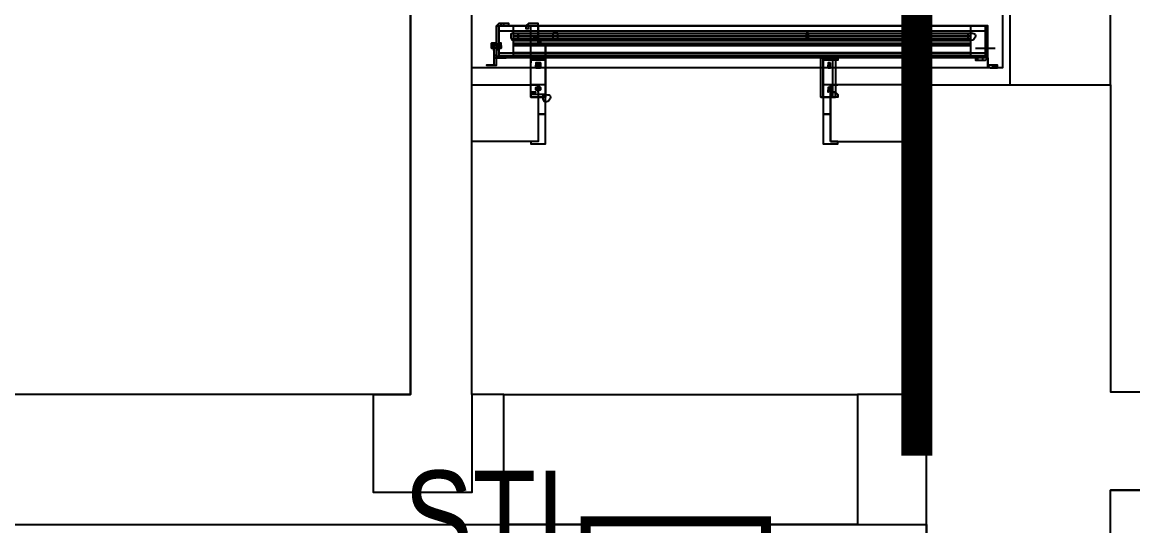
# Model space of a CAD drawing. Header units: inches. Extents: x 8199 to 15931, y 7617 to 15423.
# Drawn here: x 9783.5 to 9927.5, y 8976.3 to 9041.7 of the extents above; entities that cross this region are included whole.
import ezdxf
from ezdxf.enums import TextEntityAlignment as Align

# ---------------------------------------------------------------- set-up
doc = ezdxf.new("R2010")
doc.units = ezdxf.units.IN
doc.header["$LTSCALE"] = 0.25
doc.header["$MEASUREMENT"] = 0
for name, color, linetype in [('BACKGROUND', 8, 'Continuous'), ('PULL STATION', 1, 'Continuous'), ('SPEAKER STROBE', 1, 'Continuous')]:
    doc.layers.add(name, color=color, linetype=linetype)
doc.styles.add('Arial', font='arial.ttf', dxfattribs={"width": 0.8})

# ---------------------------------------------------------------- blocks, each defined once
blk = doc.blocks.new('SIGA-278')
at = {"layer": 'PULL STATION', "const_width": 1.3}
blk.add_lwpolyline([(-11.5, -11.68), (-11.5, 11.7), (11.89, 11.7), (11.89, -11.68)], close=True, dxfattribs=at)
at = {"layer": 'PULL STATION', "style": 'Arial', "width": 0.8}
blk.add_text('S', height=12, dxfattribs=at).set_placement((0, 0), align=Align.MIDDLE)
for tag, p in [('ADDRESS', (20.64, 8.96)), ('ZONE', (20.64, -8.58))]:
    blk.add_attdef(tag, text='', height=12, dxfattribs=at).set_placement(p, align=Align.MIDDLE_LEFT)
blk.add_attdef('SUBSCRIPT', text='', height=12, dxfattribs=at).set_placement((-16.56, -9.02), align=Align.MIDDLE_RIGHT)
blk = doc.blocks.new('GC-S7VM')
at = {"layer": 'SPEAKER STROBE', "const_width": 1.46}
blk.add_lwpolyline([(13.83, 0.21), (7.08, 11.9), (-6.42, 11.9), (-13.17, 0.21), (-6.42, -11.49), (7.08, -11.49)], close=True, dxfattribs=at)
at = {"layer": 'SPEAKER STROBE', "style": 'Arial', "width": 0.8}
blk.add_text('SV', height=12, dxfattribs=at).set_placement((0, 0), align=Align.MIDDLE)
for tag, p in [('C', (-12.95, 11.52)), ('CANDELA', (-12.62, -8.82)), ('1/2W', (-12.62, -29.16))]:
    blk.add_attdef(tag, text='', height=12, dxfattribs=at).set_placement(p, align=Align.MIDDLE_RIGHT)
for tag, p in [('Speaker_Circuit', (16.8, 11.52)), ('Visual_Circuit', (16.8, -8.82))]:
    blk.add_attdef(tag, text='', height=12, dxfattribs=at).set_placement(p, align=Align.MIDDLE_LEFT)

msp = doc.modelspace()

# ---------------------------------------------------------------- linework, layer by layer
at = {"lineweight": 0, "const_width": 4}
msp.add_lwpolyline([(9899.51, 9138.15), (9899.51, 8985.43)], dxfattribs=at)
at = {"layer": 'BACKGROUND'}
for points in [[(9911.59, 9146.63), (9911.59, 9129.74), (9841.5, 9129.74), (9834.18, 9129.74), (9834.18, 9117), (9829.08, 9117), (9829.08, 9104.26), (9833.86, 9104.26), (9833.86, 8993.39), (9833.86, 9104.26)], [(9900.76, 8976.51), (9900.76, 8993.39), (9891.84, 8993.39), (9891.84, 8976.51), (9845.96, 8976.51), (9845.96, 8993.39), (9841.82, 8993.39), (9841.82, 9104.26), (9841.82, 9117), (9841.5, 9117), (9841.5, 9122.74), (9911.59, 9122.74), (9911.59, 9033.53), (9924.65, 9033.53), (9924.65, 9146.63)], [(9833.86, 8993.39), (9833.86, 9102.35), (9781.61, 9102.35), (9781.61, 9051.69)], [(9851.38, 9032.26), (9850.1, 9032.26), (9849.47, 9032.26), (9849.47, 9032.58), (9849.47, 9031.94), (9849.47, 9032.58), (9850.1, 9032.58), (9849.47, 9032.58), (9849.47, 9036.4), (9849.47, 9041.18), (9850.42, 9041.18), (9908.41, 9041.18), (9845.33, 9041.18), (9846.6, 9041.18), (9846.6, 9041.5), (9845.33, 9041.5), (9845.01, 9041.18), (9845.33, 9041.18), (9845.33, 9038.63), (9845.33, 9038.31), (9845.64, 9038.31), (9845.64, 9038.63), (9845.64, 9038.31), (9845.64, 9038.63), (9845.64, 9038.31), (9845.33, 9038.31), (9845.33, 9038.63), (9845.33, 9038.31), (9845.33, 9038.63), (9845.33, 9038.31), (9845.33, 9038.63), (9845.33, 9038.31), (9845.33, 9038.63), (9845.33, 9038.95), (9845.33, 9038.63), (9845.33, 9038.31), (9845.33, 9037.99), (9845.33, 9038.31), (9845.33, 9038.63), (9845.33, 9038.31), (9845.33, 9038.63), (9845.33, 9038.31), (9845.33, 9038.63), (9845.33, 9038.31), (9845.33, 9038.63), (9845.33, 9038.31), (9845.33, 9037.36), (9908.41, 9037.36), (9908.41, 9041.18), (9907.13, 9041.18), (9850.42, 9041.18), (9849.15, 9041.18), (9848.83, 9041.18), (9848.83, 9040.86), (9849.15, 9040.86), (9849.15, 9041.18), (9849.47, 9041.18), (9850.42, 9041.18), (9850.42, 9041.5), (9849.15, 9041.5), (9848.83, 9041.18), (9846.6, 9041.18)], [(9845.33, 9041.18), (9845.33, 9041.18)], [(9845.33, 9041.18), (9848.83, 9041.18), (9849.15, 9041.18), (9849.47, 9041.18), (9850.42, 9041.18), (9850.42, 9038.63), (9850.42, 9038.95), (9850.42, 9038.63), (9851.38, 9038.63), (9851.38, 9031.94), (9851.38, 9038.63), (9851.7, 9038.63)], [(9845.64, 9041.18), (9845.64, 9041.5)], [(9845.64, 9041.18), (9845.64, 9041.18)], [(9845.96, 9041.18), (9845.96, 9041.5)], [(9845.96, 9041.18), (9845.96, 9041.18)], [(9906.49, 9041.18), (9906.49, 9037.36), (9847.24, 9037.36), (9847.24, 9041.18)], [(9849.15, 9041.18), (9849.15, 9041.18)], [(9850.42, 9041.18), (9850.42, 9041.18)], [(9852.97, 9041.18), (9852.97, 9041.18)], [(9852.97, 9041.18), (9852.97, 9041.18)], [(9884.83, 9041.18), (9884.83, 9041.18)], [(9885.15, 9041.18), (9885.15, 9041.18)], [(9885.47, 9041.18), (9885.47, 9041.18)], [(9885.79, 9041.18), (9885.79, 9041.18)], [(9908.41, 9040.86), (9908.41, 9041.18), (9907.13, 9041.18)], [(9907.13, 9041.18), (9907.13, 9041.18)], [(9907.45, 9041.18), (9907.45, 9041.18)], [(9907.45, 9041.18), (9907.45, 9041.18)], [(9908.09, 9041.18), (9908.09, 9041.18)], [(9908.09, 9041.18), (9908.09, 9041.18)], [(9908.41, 9041.18), (9908.41, 9041.18)], [(9845.01, 9040.22), (9845.01, 9040.22)], [(9845.33, 9040.54), (9908.41, 9040.54)], [(9847.24, 9040.22), (9906.49, 9040.22)], [(9849.47, 9039.9), (9849.47, 9039.9)], [(9849.47, 9039.9), (9849.47, 9039.9)], [(9849.47, 9039.9), (9849.47, 9039.9)], [(9850.1, 9039.9), (9850.1, 9039.9)], [(9850.1, 9039.9), (9850.1, 9039.9)], [(9908.72, 9039.9), (9908.41, 9039.9)], [(9844.69, 9038.31), (9844.69, 9038.63), (9844.69, 9038.31), (9844.69, 9038.63), (9844.69, 9038.31), (9844.69, 9038.63), (9844.69, 9038.31), (9844.69, 9038.63), (9845.01, 9038.63), (9845.01, 9038.31), (9845.01, 9038.63), (9845.01, 9038.31), (9845.01, 9038.63), (9845.01, 9038.31), (9845.01, 9038.63), (9845.01, 9038.31), (9845.01, 9038.63), (9845.01, 9038.31), (9844.69, 9038.31), (9844.69, 9037.99), (9844.69, 9038.31), (9844.37, 9038.31), (9844.69, 9038.31), (9844.69, 9038.63), (9844.69, 9038.31), (9844.69, 9038.63), (9844.69, 9038.31), (9844.69, 9038.63), (9844.69, 9038.95), (9844.69, 9036.08), (9845.01, 9036.08), (9845.01, 9037.04), (9845.33, 9037.04), (9845.01, 9037.04)], [(9844.69, 9038.63), (9845.01, 9038.63), (9844.69, 9038.63), (9844.69, 9038.95), (9844.37, 9038.95)], [(9844.37, 9038.63), (9844.37, 9038.63)], [(9844.37, 9038.63), (9844.37, 9038.63)], [(9844.37, 9038.63), (9844.37, 9038.63)], [(9844.37, 9038.63), (9844.37, 9038.63)], [(9844.37, 9038.63), (9844.69, 9038.63)], [(9844.37, 9038.31), (9844.37, 9038.31)], [(9844.37, 9038.31), (9844.37, 9038.31)], [(9844.37, 9038.31), (9844.37, 9038.31)], [(9844.37, 9038.31), (9844.37, 9038.31)], [(9844.69, 9038.95), (9844.69, 9038.95)], [(9844.69, 9038.95), (9845.01, 9038.95), (9844.69, 9038.95), (9844.69, 9038.63)], [(9844.69, 9038.63), (9844.69, 9038.63)], [(9844.69, 9038.63), (9844.69, 9038.63)], [(9844.69, 9038.63), (9844.69, 9038.63)], [(9844.69, 9038.63), (9844.69, 9038.63)], [(9844.69, 9038.63), (9844.69, 9038.63)], [(9844.69, 9038.63), (9844.69, 9038.63)], [(9844.69, 9038.63), (9844.69, 9038.63)], [(9844.69, 9038.63), (9844.69, 9038.63)], [(9844.69, 9038.63), (9844.69, 9038.63)], [(9844.69, 9038.63), (9844.69, 9038.63)], [(9844.69, 9038.63), (9844.69, 9038.63)], [(9844.69, 9038.63), (9844.69, 9038.63)], [(9844.69, 9038.63), (9844.69, 9038.63)], [(9844.69, 9038.63), (9844.69, 9038.63)], [(9844.69, 9038.63), (9844.69, 9038.63)], [(9844.69, 9038.63), (9844.69, 9038.63)], [(9844.69, 9038.63), (9844.69, 9038.63)], [(9844.69, 9038.63), (9844.69, 9038.63)], [(9844.69, 9038.63), (9844.69, 9038.63)], [(9844.69, 9038.63), (9844.69, 9038.63)], [(9844.69, 9038.31), (9844.69, 9038.31)], [(9844.69, 9038.31), (9844.69, 9038.31)], [(9844.69, 9038.31), (9844.69, 9038.31)], [(9844.69, 9038.31), (9844.69, 9038.31)], [(9844.69, 9038.31), (9844.69, 9038.31)], [(9844.69, 9038.31), (9844.69, 9038.31)], [(9844.69, 9038.31), (9844.69, 9038.31)], [(9844.69, 9038.31), (9844.69, 9038.31)], [(9844.69, 9038.31), (9844.69, 9038.31)], [(9844.69, 9038.31), (9844.69, 9038.31)], [(9844.69, 9038.31), (9844.69, 9038.31)], [(9844.69, 9038.31), (9844.69, 9038.31)], [(9845.01, 9039.59), (9845.01, 9039.59)], [(9845.01, 9038.63), (9845.01, 9038.63)], [(9845.01, 9038.63), (9845.01, 9038.63)], [(9845.01, 9038.63), (9845.01, 9038.63)], [(9845.01, 9038.63), (9845.01, 9038.63)], [(9845.01, 9038.63), (9845.01, 9038.63)], [(9845.01, 9038.63), (9845.01, 9038.63)], [(9845.01, 9038.63), (9845.01, 9038.63)], [(9845.01, 9038.63), (9845.01, 9038.63)], [(9845.01, 9038.63), (9845.01, 9038.63)], [(9845.01, 9038.63), (9845.01, 9038.63)], [(9845.01, 9038.63), (9845.01, 9038.63)], [(9845.01, 9038.63), (9845.01, 9038.63)], [(9845.01, 9038.63), (9845.01, 9038.63)], [(9845.01, 9038.63), (9845.01, 9038.63)], [(9845.01, 9038.63), (9845.01, 9038.63)], [(9845.01, 9038.63), (9845.01, 9038.63)], [(9845.01, 9038.63), (9845.01, 9038.63)], [(9845.01, 9038.63), (9845.01, 9038.63)], [(9845.01, 9038.63), (9845.01, 9038.63)], [(9845.01, 9038.63), (9845.01, 9038.63)], [(9845.01, 9038.63), (9845.01, 9038.63)], [(9845.01, 9038.63), (9845.01, 9038.63)], [(9845.01, 9038.63), (9845.01, 9038.63)], [(9845.01, 9038.63), (9845.01, 9038.63)], [(9845.01, 9038.63), (9845.01, 9038.31)], [(9845.01, 9038.63), (9845.01, 9038.63)], [(9845.01, 9038.63), (9845.01, 9038.31)], [(9845.01, 9038.63), (9845.01, 9038.63)], [(9845.01, 9038.63), (9845.01, 9038.63)], [(9845.01, 9038.63), (9845.01, 9038.63)], [(9845.01, 9038.63), (9845.01, 9038.63)], [(9845.01, 9038.31), (9845.01, 9038.31)], [(9845.01, 9038.31), (9845.01, 9038.31)], [(9845.01, 9038.31), (9845.01, 9038.31)], [(9845.01, 9038.31), (9845.01, 9038.31)], [(9845.01, 9038.31), (9845.01, 9038.31)], [(9845.01, 9038.31), (9845.01, 9038.31)], [(9845.01, 9038.31), (9845.01, 9038.31)], [(9845.01, 9038.31), (9845.01, 9038.31)], [(9845.01, 9038.31), (9845.01, 9038.31)], [(9845.01, 9038.31), (9845.01, 9038.31)], [(9845.01, 9038.31), (9845.01, 9038.31)], [(9845.01, 9038.31), (9845.01, 9038.31)], [(9845.01, 9038.31), (9845.01, 9038.31)], [(9845.01, 9038.31), (9845.01, 9038.31)], [(9845.01, 9038.31), (9845.01, 9038.31)], [(9845.33, 9038.95), (9845.33, 9038.95)], [(9845.33, 9038.95), (9845.33, 9038.63)], [(9845.33, 9038.63), (9845.33, 9038.63)], [(9845.33, 9038.63), (9845.33, 9038.63)], [(9845.33, 9038.63), (9845.33, 9038.63)], [(9845.33, 9038.63), (9845.33, 9038.63)], [(9845.33, 9038.63), (9845.33, 9038.63)], [(9845.33, 9038.63), (9845.33, 9038.63)], [(9845.33, 9038.63), (9845.33, 9038.63)], [(9845.33, 9038.63), (9845.33, 9038.63)], [(9845.33, 9038.63), (9845.33, 9038.63)], [(9845.33, 9038.63), (9845.33, 9038.63)], [(9845.33, 9038.63), (9845.33, 9038.63)], [(9845.33, 9038.63), (9845.33, 9038.63)], [(9845.33, 9038.63), (9845.33, 9038.63)], [(9845.33, 9038.63), (9845.33, 9038.63)], [(9845.33, 9038.63), (9845.33, 9038.63)], [(9845.33, 9038.63), (9845.33, 9038.63)], [(9845.33, 9038.63), (9845.33, 9038.63)], [(9845.33, 9038.63), (9845.33, 9038.63)], [(9845.33, 9038.63), (9845.33, 9038.63)], [(9845.33, 9038.63), (9845.33, 9038.63)], [(9845.33, 9038.63), (9845.33, 9038.63)], [(9845.33, 9038.63), (9845.33, 9038.63)], [(9845.33, 9038.63), (9845.33, 9038.63)], [(9845.33, 9038.63), (9845.33, 9038.63)], [(9845.33, 9038.63), (9845.64, 9038.63)], [(9845.33, 9038.63), (9845.33, 9038.63)], [(9845.33, 9038.63), (9845.33, 9038.63)], [(9845.33, 9038.63), (9845.33, 9038.63)], [(9845.33, 9038.63), (9845.33, 9038.63)], [(9845.33, 9038.63), (9845.33, 9038.63)], [(9845.64, 9038.63), (9845.33, 9038.63)], [(9845.33, 9038.63), (9845.33, 9038.63)], [(9845.33, 9038.63), (9845.33, 9038.63)], [(9845.33, 9038.63), (9845.33, 9038.63)], [(9845.33, 9038.63), (9845.33, 9038.63)], [(9845.33, 9038.63), (9845.33, 9038.63)], [(9845.33, 9038.63), (9845.33, 9038.63)], [(9845.33, 9038.63), (9845.33, 9038.63)], [(9845.33, 9038.63), (9845.33, 9038.63)], [(9845.33, 9038.63), (9845.33, 9038.63)], [(9845.33, 9038.63), (9845.33, 9038.63)], [(9845.33, 9038.63), (9845.33, 9038.63)], [(9845.33, 9038.31), (9845.33, 9038.31)], [(9845.33, 9038.31), (9845.33, 9038.31)], [(9845.33, 9038.31), (9845.33, 9038.31)], [(9845.33, 9038.31), (9845.33, 9038.31)], [(9845.33, 9038.31), (9845.33, 9038.31)], [(9845.33, 9038.31), (9845.33, 9038.31)], [(9845.33, 9038.31), (9845.33, 9038.31)], [(9845.33, 9038.31), (9845.33, 9038.31)], [(9845.33, 9038.31), (9845.33, 9038.31)], [(9845.33, 9038.31), (9845.33, 9038.31)], [(9845.33, 9038.31), (9845.33, 9038.31)], [(9845.33, 9038.31), (9845.33, 9038.31)], [(9845.33, 9038.31), (9845.33, 9038.31)], [(9845.33, 9038.31), (9845.33, 9038.31)], [(9845.64, 9038.31), (9845.33, 9038.31)], [(9845.33, 9038.31), (9845.33, 9038.31)], [(9845.33, 9038.31), (9845.33, 9038.31)], [(9845.33, 9038.31), (9845.33, 9038.31)], [(9845.33, 9038.31), (9845.33, 9038.31)], [(9845.33, 9038.31), (9845.33, 9038.31)], [(9845.33, 9038.31), (9845.33, 9038.31)], [(9845.33, 9038.31), (9845.64, 9038.31)], [(9845.33, 9038.31), (9845.33, 9038.31)], [(9845.33, 9038.31), (9845.33, 9038.31)], [(9845.33, 9038.31), (9845.33, 9038.31)], [(9845.33, 9038.31), (9845.33, 9038.31)], [(9845.64, 9038.63), (9845.64, 9038.63)], [(9845.64, 9038.63), (9845.64, 9038.63)], [(9845.64, 9038.63), (9845.64, 9038.63)], [(9845.64, 9038.63), (9845.64, 9038.63)], [(9845.64, 9038.63), (9845.64, 9038.63)], [(9845.64, 9038.63), (9845.64, 9038.63)], [(9845.64, 9038.63), (9845.64, 9038.63)], [(9845.64, 9038.63), (9845.64, 9038.63)], [(9845.64, 9038.63), (9845.64, 9038.63)], [(9845.64, 9038.63), (9845.64, 9038.63)], [(9845.64, 9038.63), (9845.64, 9038.63)], [(9845.64, 9038.63), (9845.64, 9038.63)], [(9845.64, 9038.63), (9845.64, 9038.63)], [(9845.64, 9038.63), (9845.64, 9038.63)], [(9845.64, 9038.63), (9845.64, 9038.63)], [(9845.64, 9038.63), (9845.64, 9038.63)], [(9845.64, 9038.63), (9845.64, 9038.63)], [(9845.64, 9038.63), (9845.64, 9038.63)], [(9845.64, 9038.63), (9845.64, 9038.63)], [(9845.64, 9038.63), (9845.64, 9038.63)], [(9845.64, 9038.31), (9845.64, 9038.63)], [(9845.64, 9038.63), (9845.64, 9038.63)], [(9845.64, 9038.63), (9845.64, 9038.63)], [(9845.64, 9038.63), (9845.64, 9038.63)], [(9845.64, 9038.31), (9845.64, 9038.31)], [(9845.64, 9038.31), (9845.64, 9038.31)], [(9845.64, 9038.31), (9845.64, 9038.31)], [(9845.64, 9038.31), (9845.64, 9038.31)], [(9845.64, 9038.31), (9845.64, 9038.31)], [(9845.64, 9038.31), (9845.64, 9038.31)], [(9845.64, 9038.31), (9845.64, 9038.31)], [(9845.64, 9038.31), (9845.64, 9038.31)], [(9845.64, 9038.31), (9845.64, 9038.31)], [(9845.64, 9038.31), (9845.64, 9038.31)], [(9845.64, 9038.31), (9845.64, 9038.31)], [(9845.64, 9038.31), (9845.64, 9038.31)], [(9845.64, 9038.31), (9845.64, 9038.31)], [(9845.64, 9038.31), (9845.64, 9038.31)], [(9845.64, 9038.31), (9845.64, 9038.31)], [(9845.64, 9038.31), (9845.64, 9038.31)], [(9845.64, 9038.31), (9845.64, 9038.31)], [(9847.24, 9039.59), (9906.49, 9039.59)], [(9847.24, 9038.95), (9906.49, 9038.95)], [(9849.79, 9039.59), (9849.79, 9039.59)], [(9850.1, 9039.59), (9850.1, 9039.59)], [(9850.42, 9039.27), (9850.42, 9039.27)], [(9850.42, 9039.27), (9850.42, 9039.27)], [(9850.42, 9039.27), (9850.42, 9038.95)], [(9850.42, 9039.27), (9850.42, 9039.27)], [(9850.42, 9038.95), (9850.42, 9038.95)], [(9850.42, 9038.95), (9850.42, 9038.95)], [(9850.42, 9038.95), (9850.42, 9038.95)], [(9850.42, 9038.95), (9850.42, 9038.95)], [(9850.42, 9038.95), (9850.42, 9038.95)], [(9850.42, 9038.63), (9850.42, 9038.63)], [(9850.42, 9038.63), (9851.38, 9038.63)], [(9850.74, 9039.27), (9850.74, 9039.27)], [(9850.74, 9039.27), (9850.74, 9038.95)], [(9850.74, 9038.95), (9850.74, 9038.95)], [(9850.74, 9038.95), (9850.74, 9038.95)], [(9850.74, 9038.95), (9850.74, 9038.95)], [(9851.38, 9038.63), (9851.38, 9038.63)], [(9851.38, 9038.63), (9851.38, 9038.63)], [(9851.38, 9038.63), (9851.38, 9038.63)], [(9851.38, 9038.63), (9851.38, 9038.63)], [(9851.38, 9038.63), (9851.38, 9038.63)], [(9851.7, 9038.63), (9851.7, 9038.63)], [(9851.7, 9038.63), (9851.7, 9038.63)], [(9851.7, 9038.63), (9851.7, 9038.63)], [(9907.13, 9038.31), (9909.68, 9038.31)], [(9908.72, 9039.59), (9908.41, 9039.59)], [(9908.72, 9037.04), (9908.72, 9036.08), (9908.72, 9038.63), (9908.41, 9038.63)], [(9908.72, 9038.31), (9908.41, 9038.31)], [(9908.72, 9038.95), (9908.72, 9038.95)], [(9908.72, 9038.63), (9908.72, 9038.63)], [(9908.72, 9038.63), (9908.72, 9038.63)], [(9908.72, 9038.63), (9908.72, 9038.63)], [(9844.69, 9037.99), (9844.69, 9037.99)], [(9845.01, 9037.36), (9844.69, 9037.36)], [(9845.33, 9037.99), (9845.33, 9037.99)], [(9845.33, 9037.67), (9908.41, 9037.67)], [(9845.64, 9037.04), (9845.64, 9037.36)], [(9845.64, 9037.04), (9845.64, 9037.04)], [(9845.96, 9037.04), (9845.96, 9037.36)], [(9845.96, 9037.04), (9845.96, 9037.04)], [(9846.28, 9037.04), (9846.28, 9037.04)], [(9849.47, 9036.72), (9849.47, 9037.04), (9851.38, 9037.04), (9851.38, 9036.72), (9849.47, 9036.72), (9849.47, 9036.4)], [(9849.47, 9037.04), (9849.47, 9037.04)], [(9850.1, 9037.04), (9850.1, 9037.36)], [(9850.1, 9037.04), (9850.1, 9037.04)], [(9850.1, 9037.04), (9850.1, 9037.04)], [(9850.74, 9037.04), (9850.74, 9037.36)], [(9850.74, 9037.04), (9850.74, 9037.04)], [(9851.06, 9037.04), (9851.06, 9037.04)], [(9888.33, 9031.94), (9887.06, 9031.94), (9887.38, 9031.94), (9887.06, 9031.94), (9887.06, 9037.04), (9887.38, 9037.04), (9888.65, 9037.04), (9888.97, 9037.04), (9888.97, 9036.72), (9888.97, 9037.04), (9889.29, 9037.04), (9889.29, 9036.72), (9888.97, 9036.72), (9888.65, 9036.72), (9887.38, 9036.72), (9887.38, 9031.94), (9888.65, 9031.94), (9888.97, 9031.94), (9887.38, 9031.94), (9887.38, 9037.04), (9887.38, 9036.72)], [(9888.33, 9037.04), (9887.06, 9037.04)], [(9887.06, 9037.04), (9887.06, 9037.04)], [(9887.06, 9037.04), (9887.06, 9037.04)], [(9887.38, 9037.04), (9887.38, 9037.04)], [(9887.38, 9037.04), (9887.38, 9037.04)], [(9887.38, 9037.04), (9887.38, 9037.04)], [(9887.38, 9037.04), (9887.38, 9037.04)], [(9888.97, 9036.72), (9888.97, 9032.58), (9888.65, 9032.58), (9888.97, 9032.58), (9888.97, 9032.26), (9888.97, 9031.94), (9888.97, 9032.58), (9889.29, 9032.26), (9889.29, 9031.94), (9888.97, 9031.94), (9887.38, 9031.94), (9888.65, 9031.94), (9888.65, 9037.04), (9887.38, 9037.04), (9888.97, 9037.04), (9887.38, 9037.04)], [(9887.7, 9037.04), (9887.7, 9037.04)], [(9888.02, 9037.04), (9888.02, 9037.04)], [(9888.02, 9037.04), (9888.02, 9037.04)], [(9888.33, 9037.04), (9888.33, 9037.04)], [(9888.33, 9037.04), (9888.33, 9037.04)], [(9888.33, 9037.04), (9888.33, 9037.04)], [(9888.33, 9037.04), (9888.33, 9037.04)], [(9888.65, 9037.04), (9888.65, 9037.04)], [(9888.97, 9037.04), (9888.97, 9037.04)], [(9888.97, 9037.04), (9888.97, 9037.04)], [(9903.63, 9037.04), (9903.63, 9037.04)], [(9904.9, 9037.04), (9904.9, 9037.04)], [(9907.45, 9036.72), (9907.45, 9037.04)], [(9907.45, 9037.04), (9907.45, 9037.04)], [(9908.09, 9036.72), (9908.09, 9037.04)], [(9908.09, 9037.04), (9908.09, 9037.04)], [(9908.41, 9037.04), (9908.41, 9037.04)], [(9908.72, 9037.36), (9908.72, 9037.36)], [(9908.72, 9037.04), (9908.72, 9037.04)], [(9908.72, 9037.04), (9908.72, 9037.04)], [(9843.73, 9036.08), (9843.73, 9036.08)], [(9843.73, 9036.08), (9843.73, 9036.08)], [(9844.05, 9036.08), (9844.05, 9036.08)], [(9844.05, 9036.08), (9844.05, 9036.08)], [(9844.05, 9036.08), (9844.05, 9036.08)], [(9844.05, 9036.08), (9844.05, 9036.08)], [(9844.05, 9036.08), (9844.05, 9036.08)], [(9844.05, 9036.08), (9844.05, 9036.08)], [(9844.05, 9036.08), (9844.05, 9036.08)], [(9844.69, 9036.08), (9844.69, 9036.08)], [(9850.1, 9036.08), (9850.1, 9036.08)], [(9850.42, 9036.4), (9850.42, 9036.4)], [(9850.42, 9036.4), (9850.74, 9036.4), (9850.74, 9036.08), (9850.74, 9035.76), (9850.42, 9035.76)], [(9850.42, 9036.08), (9850.42, 9036.08)], [(9850.42, 9035.76), (9850.42, 9035.76)], [(9850.74, 9036.08), (9850.74, 9036.08)], [(9850.74, 9035.76), (9850.74, 9035.76)], [(9888.02, 9035.76), (9888.02, 9035.76)], [(9888.33, 9035.76), (9888.33, 9035.76)], [(9908.72, 9035.76), (9908.72, 9036.08)], [(9909.36, 9035.76), (9909.36, 9036.08)], [(9849.47, 9033.53), (9849.47, 9033.53)], [(9849.47, 9032.58), (9849.47, 9032.58)], [(9849.47, 9032.58), (9849.47, 9032.58)], [(9849.47, 9032.58), (9849.47, 9032.58)], [(9850.42, 9032.58), (9850.42, 9032.9), (9850.42, 9033.21), (9850.42, 9032.9), (9850.42, 9033.21), (9850.42, 9032.9), (9850.1, 9032.9), (9850.1, 9033.21), (9850.42, 9033.21), (9850.42, 9033.53), (9850.74, 9033.21), (9850.74, 9032.9), (9850.42, 9032.9), (9850.42, 9033.21)], [(9850.1, 9033.21), (9850.1, 9033.21)], [(9850.1, 9032.58), (9850.1, 9032.58)], [(9850.42, 9032.9), (9850.42, 9032.9)], [(9850.74, 9033.21), (9850.74, 9033.21)], [(9850.74, 9033.21), (9850.74, 9033.21)], [(9850.74, 9032.9), (9850.74, 9032.9)], [(9888.02, 9032.58), (9888.02, 9032.9)], [(9888.33, 9032.9), (9888.33, 9032.9)], [(9888.65, 9032.58), (9888.65, 9032.58)], [(9888.97, 9032.58), (9888.97, 9032.58)], [(9889.29, 9033.53), (9889.29, 9033.53)], [(9900.76, 8956.75), (9900.76, 9033.53), (9924.65, 9033.53), (9924.65, 8993.71), (10062.92, 8993.71)], [(9849.47, 9031.94), (9849.47, 9031.94)], [(9849.47, 9031.94), (9849.47, 9031.94)], [(9851.38, 9031.94), (9851.38, 9031.94)], [(9851.38, 9031.94), (9851.38, 9031.94)], [(9851.38, 9031.94), (9851.38, 9031.94)], [(9851.38, 9031.94), (9851.38, 9031.94)], [(9851.38, 9031.94), (9851.38, 9031.94)], [(9887.38, 9031.94), (9887.38, 9031.94)], [(9888.33, 9031.94), (9888.33, 9031.94)], [(9888.33, 9031.94), (9888.33, 9031.94)], [(9888.97, 9031.94), (9888.97, 9031.94)], [(9841.82, 8993.39), (9841.82, 8980.65), (9829.08, 8980.65), (9829.08, 8993.39), (9833.86, 8993.39), (9683.8, 8993.39), (9683.8, 8976.51), (9681.57, 8976.51), (9681.57, 8982.24), (9683.8, 8982.24)], [(9845.96, 8976.51), (9845.96, 8993.39), (9891.84, 8993.39), (9891.84, 8976.51)], [(9833.86, 8976.51), (9900.76, 8976.51), (9900.76, 8956.75), (9924.65, 8956.75), (9924.65, 8980.97), (10059.1, 8980.97), (10059.1, 8976.51), (10059.1, 8972.36), (10059.1, 8970.45), (10033.61, 8944.97), (10041.25, 8939.23), (10049.86, 8935.73), (10059.1, 8934.45)]]:
    msp.add_lwpolyline(points, dxfattribs=at)
for points in [[(9910.64, 9122.1), (9910.64, 9035.76), (9841.82, 9035.76), (9841.82, 9122.1)], [(9845.01, 9041.18), (9845.01, 9037.04)], [(9906.49, 9041.18), (9847.24, 9041.18)], [(9850.42, 9041.18), (9850.42, 9038.95)], [(9908.41, 9036.72), (9908.72, 9037.04), (9908.72, 9041.18), (9908.41, 9041.18), (9908.41, 9037.04), (9907.13, 9037.04), (9907.13, 9036.72)], [(9906.49, 9039.9), (9847.24, 9039.9)], [(9849.47, 9039.9), (9849.79, 9039.9), (9850.1, 9039.9), (9849.79, 9039.9)], [(9850.1, 9039.59), (9850.1, 9039.9)], [(9852.33, 9039.59), (9852.97, 9039.59), (9852.97, 9040.22), (9852.33, 9040.22)], [(9885.15, 9039.59), (9885.47, 9039.59), (9885.47, 9040.22), (9885.15, 9040.22)], [(9844.37, 9038.63), (9844.37, 9038.95)], [(9844.37, 9038.31), (9844.37, 9038.63)], [(9845.33, 9038.63), (9845.33, 9038.31), (9845.33, 9038.63), (9845.01, 9038.63), (9845.01, 9038.31), (9845.33, 9038.31)], [(9845.01, 9038.31), (9845.01, 9038.63)], [(9845.33, 9038.95), (9845.33, 9038.63), (9845.64, 9038.63), (9845.64, 9038.95)], [(9845.64, 9038.31), (9845.64, 9038.63)], [(9845.64, 9038.31), (9845.64, 9038.63)], [(9906.49, 9039.27), (9847.24, 9039.27)], [(9906.49, 9038.63), (9847.24, 9038.63)], [(9849.79, 9039.59), (9850.1, 9039.59)], [(9850.74, 9039.27), (9850.42, 9039.27), (9850.42, 9038.95), (9850.74, 9038.95)], [(9851.38, 9038.63), (9850.42, 9038.63)], [(9844.69, 9037.04), (9845.01, 9037.04)], [(9887.06, 9037.04), (9851.7, 9037.04), (9851.38, 9037.04), (9849.47, 9037.04), (9845.33, 9037.04), (9845.33, 9037.36), (9849.47, 9037.36), (9851.7, 9037.36), (9908.41, 9037.36), (9908.41, 9037.04), (9889.29, 9037.04), (9888.97, 9037.36), (9887.38, 9037.36)], [(9845.33, 9037.04), (9846.28, 9037.04)], [(9906.49, 9037.67), (9847.24, 9037.67)], [(9844.69, 9036.08), (9843.73, 9036.08)], [(9850.1, 9036.08), (9850.42, 9036.4), (9850.42, 9035.76), (9850.42, 9036.4), (9850.42, 9035.76), (9850.42, 9036.08), (9850.42, 9035.76), (9850.1, 9035.76), (9850.74, 9035.76), (9850.74, 9036.4), (9850.1, 9036.4), (9850.1, 9035.76)], [(9888.33, 9036.4), (9888.02, 9036.4), (9888.02, 9035.76), (9888.02, 9036.08), (9888.02, 9035.76), (9888.33, 9035.76)], [(9888.33, 9035.76), (9888.02, 9035.76)], [(9909.04, 9036.08), (9908.72, 9036.08), (9909.04, 9035.76), (9910, 9035.76), (9910, 9036.08)], [(9909.36, 9036.08), (9909.36, 9035.76)], [(9909.68, 9036.08), (9909.68, 9035.76)], [(9850.42, 9026.2), (9841.82, 9026.2), (9841.82, 9033.53), (9850.42, 9033.53)], [(9849.47, 9033.53), (9850.42, 9033.53), (9850.42, 9029.71), (9851.38, 9029.71), (9851.38, 9033.53)], [(9850.1, 9032.9), (9850.74, 9032.9), (9850.74, 9033.21), (9850.1, 9033.21)], [(9888.33, 9033.53), (9889.29, 9033.53), (9887.38, 9033.53), (9887.38, 9029.71), (9888.33, 9029.71)], [(9888.33, 9033.21), (9888.02, 9033.21), (9888.02, 9032.9), (9888.33, 9032.9), (9888.02, 9032.9), (9888.33, 9032.9)], [(9888.02, 9032.9), (9888.02, 9032.58)], [(9888.33, 9026.2), (9900.76, 9026.2), (9900.76, 9033.53), (9888.33, 9033.53)], [(9851.38, 9031.94), (9849.47, 9031.94)], [(9887.38, 9031.94), (9887.06, 9031.94)], [(9850.42, 9029.71), (9850.42, 9026.2), (9849.47, 9026.2), (9849.47, 9025.89), (9851.38, 9025.89), (9851.38, 9029.71)], [(9888.33, 9026.2), (9888.33, 9029.71), (9887.38, 9029.71), (9887.38, 9025.89), (9889.29, 9025.89), (9889.29, 9026.2)]]:
    msp.add_lwpolyline(points, close=True, dxfattribs=at)
at = {"layer": 'BACKGROUND', "ltscale": 0.718333}
msp.add_lwpolyline([(10588.9, 8980.97), (9924.65, 8980.97)], dxfattribs=at)
at = {"layer": 'BACKGROUND', "ltscale": 0.848333}
msp.add_lwpolyline([(9586.64, 8976.51), (9900.76, 8976.51)], dxfattribs=at)
at = {"layer": 'BACKGROUND'}
for points in [[(9846.92, 9039.9), (9846.92, 9040.22), (9846.92, 9040.22), (9847.24, 9040.22)], [(9846.92, 9039.9), (9846.92, 9040.22), (9846.92, 9040.22), (9847.24, 9040.22)], [(9847.24, 9039.27), (9846.92, 9039.27), (9846.92, 9039.59), (9846.92, 9039.9)], [(9847.24, 9039.27), (9846.92, 9039.27), (9846.92, 9039.59), (9846.92, 9039.9)], [(9847.24, 9040.22), (9847.56, 9040.22), (9847.87, 9040.22), (9847.87, 9039.9)], [(9847.24, 9040.22), (9847.56, 9040.22), (9847.87, 9040.22), (9847.87, 9039.9)], [(9847.87, 9039.9), (9847.87, 9039.59), (9847.56, 9039.27), (9847.24, 9039.27)], [(9847.87, 9039.9), (9847.87, 9039.59), (9847.56, 9039.27), (9847.24, 9039.27)], [(9906.18, 9039.9), (9906.18, 9040.22), (9906.18, 9040.22), (9906.49, 9040.22)], [(9906.18, 9039.9), (9906.18, 9040.22), (9906.18, 9040.22), (9906.49, 9040.22)], [(9906.49, 9039.27), (9906.18, 9039.27), (9906.18, 9039.59), (9906.18, 9039.9)], [(9906.49, 9039.27), (9906.18, 9039.27), (9906.18, 9039.59), (9906.18, 9039.9)], [(9906.49, 9040.22), (9906.81, 9040.22), (9907.13, 9040.22), (9907.13, 9039.9)], [(9906.49, 9040.22), (9906.81, 9040.22), (9907.13, 9040.22), (9907.13, 9039.9)], [(9907.13, 9039.9), (9907.13, 9039.59), (9906.81, 9039.27), (9906.49, 9039.27)], [(9907.13, 9039.9), (9907.13, 9039.59), (9906.81, 9039.27), (9906.49, 9039.27)], [(9851.06, 9031.94), (9851.06, 9032.26), (9851.06, 9032.26), (9851.38, 9032.26)], [(9851.06, 9031.94), (9851.06, 9032.26), (9851.06, 9032.26), (9851.38, 9032.26)], [(9851.38, 9031.3), (9851.06, 9031.3), (9851.06, 9031.62), (9851.06, 9031.94)], [(9851.38, 9031.3), (9851.06, 9031.3), (9851.06, 9031.62), (9851.06, 9031.94)], [(9851.38, 9032.26), (9851.7, 9032.26), (9852.02, 9032.26), (9852.02, 9031.94)], [(9851.38, 9032.26), (9851.7, 9032.26), (9852.02, 9032.26), (9852.02, 9031.94)], [(9852.02, 9031.94), (9852.02, 9031.62), (9851.7, 9031.3), (9851.38, 9031.3)], [(9852.02, 9031.94), (9852.02, 9031.62), (9851.7, 9031.3), (9851.38, 9031.3)]]:
    msp.add_open_spline(points, degree=3, dxfattribs=at)

# ---------------------------------------------------------------- block references
at = {"layer": 'PULL STATION'}
ref = msp.add_blockref('SIGA-278', (9868.06, 8965.23), dxfattribs=at)
ref.add_attrib('ADDRESS', 'STI', dxfattribs={"height": 12, "style": 'Arial', "width": 0.8}).set_placement((9833, 8977.5), align=Align.MIDDLE_LEFT)
ref.add_attrib('SUBSCRIPT', '01030380', dxfattribs={"height": 12, "style": 'Arial', "width": 0.8}).set_placement((9851.5, 8956.21), align=Align.MIDDLE_RIGHT)
at = {"layer": 'SPEAKER STROBE'}
msp.add_blockref('GC-S7VM', (9979.08, 9054.27), dxfattribs=at).add_auto_attribs({'C': 'C,1/2W', 'Speaker_Circuit': 'S2', 'Visual_Circuit': 'V2-3', 'CANDELA': '15cd'})

doc.saveas('drawing.dxf')
